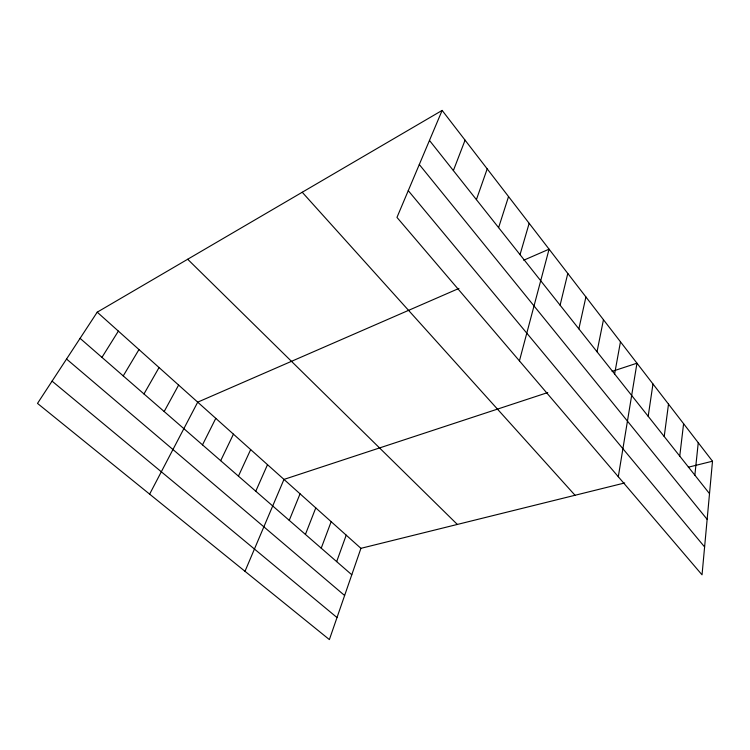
<?xml version="1.0" encoding="UTF-8"?>
<svg xmlns="http://www.w3.org/2000/svg" width="750" height="750" viewBox="0 0 750 750"><rect width="100%" height="100%" fill="white"/><g stroke="black" fill="none" stroke-linecap="round" stroke-linejoin="round"><path stroke-width="1.12" d="M712.5 461.212L702.038 574.837L396.966 217.406L442.144 110.409L712.5 461.212L688.341 467.194M694.856 475.162L698.25 442.725M679.753 456.122L683.597 423.703M664.209 436.509L668.513 404.128M648.188 416.297L652.969 383.972M618.3 476.728L636.966 363.197L612.112 371.381M614.616 373.959L620.466 341.794M597.028 351.769L603.459 319.725M578.869 328.866L585.909 296.953M560.1 305.194L567.797 273.45M519.431 360.891L549.084 249.178L523.706 260.222M520.031 254.653L529.163 223.322M498.609 227.634L508.547 196.575M624.703 482.962L360.928 548.334L329.381 639.591L37.5 403.406L97.219 312.169L442.144 110.409M476.409 199.631L487.2 168.872M336.675 561.619L346.209 535.153M321.225 548.175L331.163 521.672M453.375 170.578L465.075 140.166M305.419 534.422L315.778 507.9M289.247 520.359L300.056 493.809M244.997 571.303L283.969 479.409L547.744 392.569M255.769 491.231L267.506 464.672M238.434 476.147L250.669 449.587M220.688 460.697L233.438 434.156M202.5 444.872L215.784 418.35M149.634 494.147L197.709 402.159L458.953 288.422M164.175 411.525L178.622 385.069M143.972 393.947L159.056 367.538M123.234 375.909L138.975 349.556M101.944 357.384L118.369 331.106M52.078 381.141L337.003 617.541M66.544 359.034L344.625 595.509M80.081 338.353L351.788 574.772M97.219 312.169L360.928 548.334M187.678 259.256L457.341 524.438M302.231 192.253L575.034 495.272M408.263 190.65L704.606 546.947M419.297 164.512L707.147 519.366M429.469 140.428L709.509 493.65"/></g></svg>
